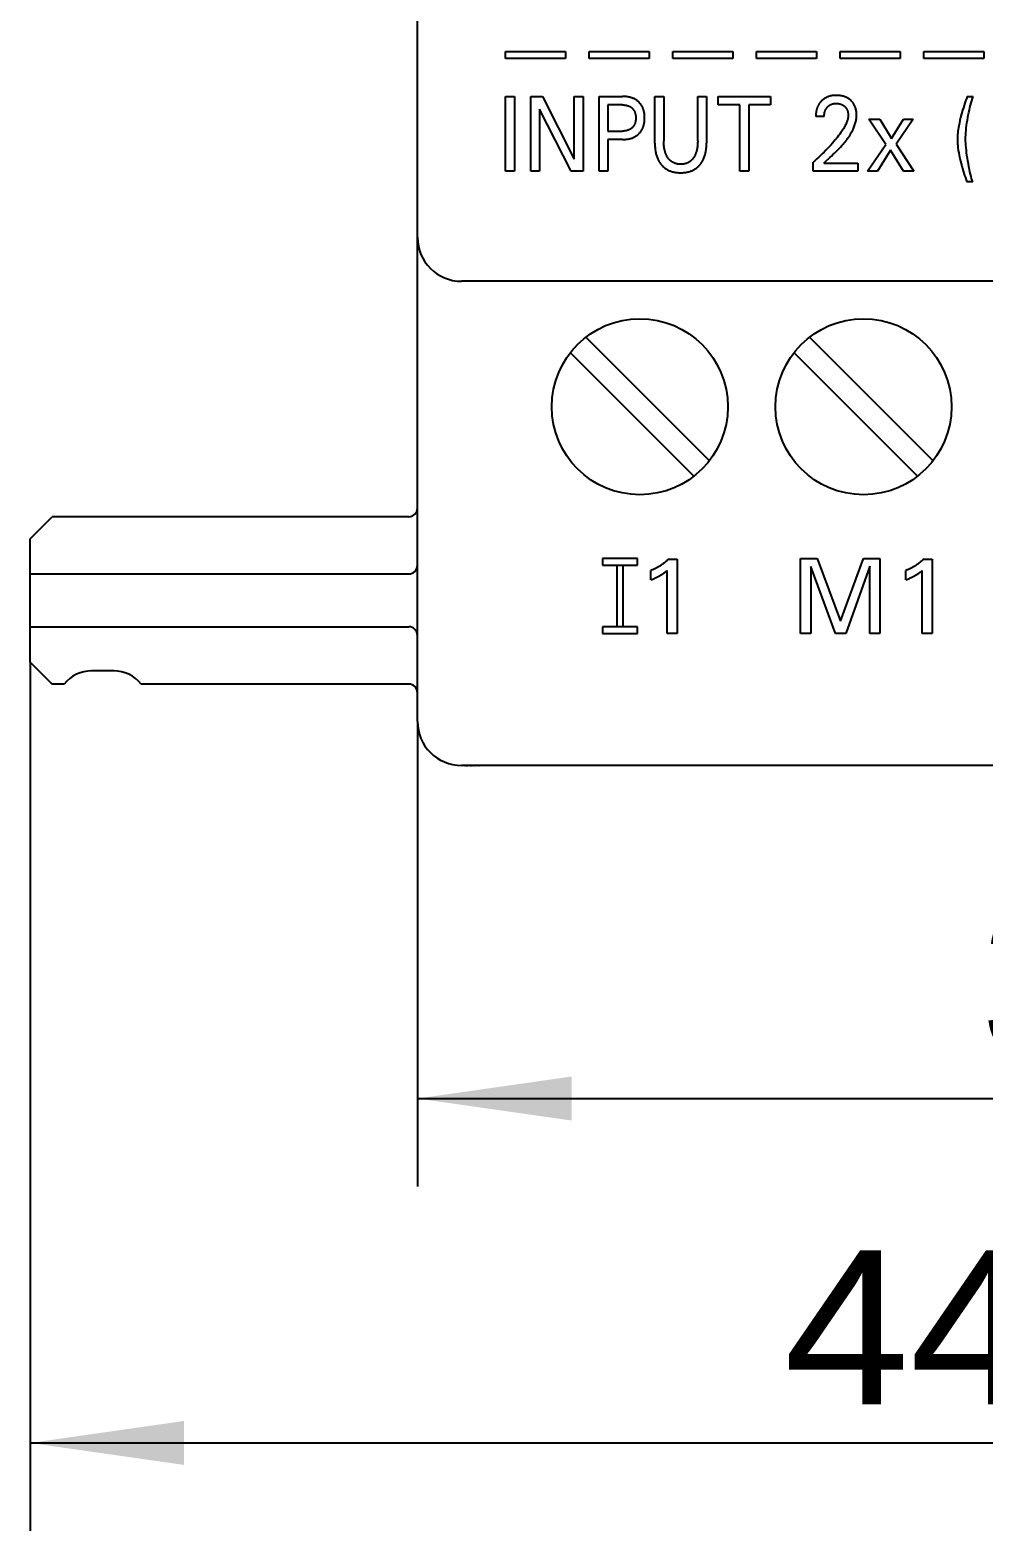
# Model space of a CAD drawing. Extents: x 0 to 420, y 0 to 297.
# Drawn here: x 134.46 to 156.13, y 154.23 to 188.34 of the extents above; entities that cross this region are included whole.
import ezdxf
from ezdxf.enums import TextEntityAlignment as Align

# ---------------------------------------------------------------- set-up
doc = ezdxf.new("R2010")
doc.units = 0
doc.header["$LTSCALE"] = 23.1
doc.layers.add('10000_FRONT', color=7, linetype='CONTINUOUS')
doc.layers.add('10100_DIM_FRONT', color=7, linetype='CONTINUOUS')
doc.dimstyles.get("Standard").update_dxf_attribs({"dimtxt": 2.5, "dimasz": 2.5, "dimexe": 1.25, "dimexo": 0.625, "dimtad": 1, "dimcen": 2.5, "dimazin": 3, "dimtfac": 1, "dimtmove": 0, "dimatfit": 3})

# ---------------------------------------------------------------- blocks, each defined once
blk = doc.blocks.new('*D0')
at = {"layer": '10100_DIM_FRONT', "color": 7, "linetype": 'CONTINUOUS'}
for p, q in [((134.462, 173.977), (134.462, 154.233)), ((178.762, 172.627), (178.762, 154.233)), ((134.462, 156.233), (156.612, 156.233)), ((178.762, 156.233), (156.612, 156.233))]:
    blk.add_line(p, q, dxfattribs=at)
for points in [[(137.962, 156.733), (134.462, 156.233), (137.962, 155.733)], [(175.262, 155.733), (178.762, 156.233), (175.262, 156.733)]]:
    blk.add_solid(points, dxfattribs=at)
blk.add_text('44.3', height=3.5, dxfattribs=at).set_placement((151.579, 157.108), (161.579, 157.108), align=Align.FIT)
blk = doc.blocks.new('*D1')
at = {"layer": '10100_DIM_FRONT', "color": 7, "linetype": 'CONTINUOUS'}
for p, q in [((143.262, 172.627), (143.262, 162.059)), ((178.762, 172.627), (178.762, 162.059)), ((143.262, 164.059), (161.012, 164.059)), ((178.762, 164.059), (161.012, 164.059))]:
    blk.add_line(p, q, dxfattribs=at)
for points in [[(146.762, 164.559), (143.262, 164.059), (146.762, 163.559)], [(175.262, 163.559), (178.762, 164.059), (175.262, 164.559)]]:
    blk.add_solid(points, dxfattribs=at)
blk.add_text('35.5', height=3.5, dxfattribs=at).set_placement((156.044, 164.934), (165.544, 164.934), align=Align.FIT)

msp = doc.modelspace()

# ---------------------------------------------------------------- linework, layer by layer
at = {"layer": '10000_FRONT', "color": 7, "linetype": 'CONTINUOUS'}
for p, q in [((143.262, 172.627), (143.262, 260.627)), ((145.262, 187.686), (145.262, 187.846)), ((145.262, 187.846), (146.621, 187.846)), ((146.621, 187.686), (145.262, 187.686)), ((146.621, 187.846), (146.621, 187.686)), ((147.163, 187.686), (147.163, 187.846)), ((147.163, 187.846), (148.521, 187.846)), ((148.521, 187.686), (147.163, 187.686)), ((148.521, 187.846), (148.521, 187.686)), ((149.064, 187.686), (149.064, 187.846)), ((149.064, 187.846), (150.422, 187.846)), ((150.422, 187.686), (149.064, 187.686)), ((150.422, 187.846), (150.422, 187.686)), ((150.964, 187.686), (150.964, 187.846)), ((150.964, 187.846), (152.323, 187.846)), ((152.323, 187.686), (150.964, 187.686)), ((152.323, 187.846), (152.323, 187.686)), ((152.865, 187.686), (152.865, 187.846)), ((152.865, 187.846), (154.223, 187.846)), ((154.223, 187.686), (152.865, 187.686)), ((154.223, 187.846), (154.223, 187.686)), ((154.766, 187.686), (154.766, 187.846)), ((154.766, 187.846), (156.124, 187.846)), ((156.124, 187.686), (154.766, 187.686)), ((156.124, 187.846), (156.124, 187.686)), ((145.262, 185.127), (145.262, 186.827)), ((145.262, 186.827), (145.464, 186.827)), ((145.464, 186.827), (145.464, 185.127)), ((145.835, 185.127), (145.835, 186.827)), ((145.835, 186.827), (146.099, 186.827)), ((146.099, 186.827), (146.821, 185.402)), ((146.821, 185.402), (146.821, 186.827)), ((146.821, 186.827), (147.022, 186.827)), ((147.022, 186.827), (147.022, 185.127)), ((147.385, 185.127), (147.385, 186.827)), ((147.385, 186.827), (147.922, 186.827)), ((147.587, 186.634), (147.587, 186.041)), ((147.922, 186.634), (147.587, 186.634)), ((147.942, 186.827), (147.922, 186.827)), ((147.922, 186.634), (147.934, 186.634)), ((147.934, 186.634), (147.946, 186.634)), ((147.962, 186.826), (147.942, 186.827)), ((147.946, 186.634), (147.958, 186.633)), ((147.958, 186.633), (147.97, 186.632)), ((147.981, 186.825), (147.962, 186.826)), ((147.97, 186.632), (147.982, 186.63)), ((148.001, 186.823), (147.981, 186.825)), ((147.982, 186.63), (147.993, 186.629)), ((147.993, 186.629), (148.005, 186.627)), ((148.02, 186.821), (148.001, 186.823)), ((148.005, 186.627), (148.014, 186.625)), ((148.014, 186.625), (148.023, 186.622)), ((148.04, 186.818), (148.02, 186.821)), ((148.023, 186.622), (148.032, 186.62)), ((148.032, 186.62), (148.041, 186.617)), ((148.059, 186.814), (148.04, 186.818)), ((148.041, 186.617), (148.05, 186.614)), ((148.05, 186.614), (148.058, 186.611)), ((148.058, 186.611), (148.067, 186.608)), ((148.074, 186.811), (148.059, 186.814)), ((148.067, 186.608), (148.075, 186.604)), ((148.089, 186.808), (148.074, 186.811)), ((148.075, 186.604), (148.083, 186.6)), ((148.083, 186.6), (148.091, 186.596)), ((148.104, 186.804), (148.089, 186.808)), ((148.091, 186.596), (148.098, 186.591)), ((148.098, 186.591), (148.106, 186.587)), ((148.119, 186.799), (148.104, 186.804)), ((148.106, 186.587), (148.113, 186.582)), ((148.113, 186.582), (148.12, 186.577)), ((148.133, 186.794), (148.119, 186.799)), ((148.12, 186.577), (148.127, 186.571)), ((148.127, 186.571), (148.133, 186.566)), ((148.148, 186.789), (148.133, 186.794)), ((148.133, 186.566), (148.139, 186.56)), ((148.139, 186.56), (148.145, 186.554)), ((148.145, 186.554), (148.151, 186.548)), ((148.162, 186.783), (148.148, 186.789)), ((148.176, 186.777), (148.162, 186.783)), ((148.189, 186.77), (148.176, 186.777)), ((148.202, 186.763), (148.189, 186.77)), ((148.214, 186.756), (148.202, 186.763)), ((148.227, 186.748), (148.214, 186.756)), ((148.239, 186.74), (148.227, 186.748)), ((148.251, 186.732), (148.239, 186.74)), ((148.262, 186.723), (148.251, 186.732)), ((148.274, 186.714), (148.262, 186.723)), ((148.284, 186.704), (148.274, 186.714)), ((148.295, 186.694), (148.284, 186.704)), ((148.305, 186.684), (148.295, 186.694)), ((148.314, 186.674), (148.305, 186.684)), ((148.323, 186.663), (148.314, 186.674)), ((148.332, 186.652), (148.323, 186.663)), ((148.341, 186.64), (148.332, 186.652)), ((148.349, 186.628), (148.341, 186.64)), ((148.356, 186.616), (148.349, 186.628)), ((148.364, 186.603), (148.356, 186.616)), ((148.371, 186.59), (148.364, 186.603)), ((148.377, 186.577), (148.371, 186.59)), ((148.383, 186.563), (148.377, 186.577)), ((148.388, 186.549), (148.383, 186.563)), ((148.393, 186.535), (148.388, 186.549)), ((148.653, 185.768), (148.653, 186.827)), ((148.653, 186.827), (148.855, 186.827)), ((148.855, 186.827), (148.855, 185.819)), ((149.626, 185.819), (149.626, 186.827)), ((149.626, 186.827), (149.827, 186.827)), ((149.827, 186.827), (149.827, 185.768)), ((150.088, 186.634), (150.088, 186.827)), ((150.088, 186.827), (151.282, 186.827)), ((150.584, 186.634), (150.088, 186.634)), ((150.584, 185.127), (150.584, 186.634)), ((150.786, 186.634), (150.786, 185.127)), ((151.282, 186.634), (150.786, 186.634)), ((151.282, 186.827), (151.282, 186.634)), ((152.335, 186.555), (152.332, 186.547)), ((152.338, 186.564), (152.335, 186.555)), ((152.341, 186.573), (152.338, 186.564)), ((152.344, 186.581), (152.341, 186.573)), ((152.348, 186.59), (152.344, 186.581)), ((152.351, 186.598), (152.348, 186.59)), ((152.355, 186.607), (152.351, 186.598)), ((152.359, 186.615), (152.355, 186.607)), ((152.363, 186.623), (152.359, 186.615)), ((152.368, 186.631), (152.363, 186.623)), ((152.372, 186.639), (152.368, 186.631)), ((152.376, 186.646), (152.372, 186.639)), ((152.38, 186.653), (152.376, 186.646)), ((152.385, 186.66), (152.38, 186.653)), ((152.389, 186.666), (152.385, 186.66)), ((152.394, 186.673), (152.389, 186.666)), ((152.399, 186.68), (152.394, 186.673)), ((152.404, 186.686), (152.399, 186.68)), ((152.409, 186.693), (152.404, 186.686)), ((152.414, 186.699), (152.409, 186.693)), ((152.42, 186.705), (152.414, 186.699)), ((152.425, 186.712), (152.42, 186.705)), ((152.431, 186.718), (152.425, 186.712)), ((152.436, 186.724), (152.431, 186.718)), ((152.442, 186.729), (152.436, 186.724)), ((152.451, 186.737), (152.442, 186.729)), ((152.459, 186.745), (152.451, 186.737)), ((152.473, 186.757), (152.459, 186.745)), ((152.488, 186.768), (152.473, 186.757)), ((152.503, 186.779), (152.488, 186.768)), ((152.519, 186.789), (152.503, 186.779)), ((152.535, 186.798), (152.519, 186.789)), ((152.552, 186.807), (152.535, 186.798)), ((152.541, 186.542), (152.545, 186.549)), ((152.545, 186.549), (152.55, 186.556)), ((152.55, 186.556), (152.554, 186.563)), ((152.57, 186.815), (152.552, 186.807)), ((152.554, 186.563), (152.559, 186.57)), ((152.559, 186.57), (152.564, 186.576)), ((152.564, 186.576), (152.569, 186.582)), ((152.569, 186.582), (152.575, 186.588)), ((152.588, 186.822), (152.57, 186.815)), ((152.575, 186.588), (152.58, 186.594)), ((152.58, 186.594), (152.586, 186.6)), ((152.586, 186.6), (152.592, 186.605)), ((152.607, 186.828), (152.588, 186.822)), ((152.592, 186.605), (152.598, 186.61)), ((152.598, 186.61), (152.604, 186.615)), ((152.604, 186.615), (152.61, 186.62)), ((152.626, 186.834), (152.607, 186.828)), ((152.61, 186.62), (152.617, 186.625)), ((152.617, 186.625), (152.623, 186.629)), ((152.623, 186.629), (152.63, 186.633)), ((152.645, 186.839), (152.626, 186.834)), ((152.63, 186.633), (152.637, 186.637)), ((152.637, 186.637), (152.644, 186.641)), ((152.644, 186.641), (152.651, 186.644)), ((152.666, 186.843), (152.645, 186.839)), ((152.651, 186.644), (152.658, 186.648)), ((152.658, 186.648), (152.666, 186.651)), ((152.687, 186.846), (152.666, 186.843)), ((152.666, 186.651), (152.673, 186.653)), ((152.673, 186.653), (152.681, 186.656)), ((152.681, 186.656), (152.688, 186.658)), ((152.708, 186.849), (152.687, 186.846)), ((152.688, 186.658), (152.696, 186.66)), ((152.696, 186.66), (152.705, 186.662)), ((152.705, 186.662), (152.715, 186.664)), ((152.73, 186.851), (152.708, 186.849)), ((152.715, 186.664), (152.724, 186.666)), ((152.724, 186.666), (152.734, 186.667)), ((152.751, 186.852), (152.73, 186.851)), ((152.734, 186.667), (152.743, 186.668)), ((152.743, 186.668), (152.753, 186.669)), ((152.772, 186.852), (152.751, 186.852)), ((152.753, 186.669), (152.763, 186.669)), ((152.763, 186.669), (152.772, 186.669)), ((152.793, 186.852), (152.772, 186.852)), ((152.772, 186.669), (152.782, 186.669)), ((152.782, 186.669), (152.791, 186.669)), ((152.791, 186.669), (152.801, 186.668)), ((152.814, 186.851), (152.793, 186.852)), ((152.801, 186.668), (152.81, 186.667)), ((152.81, 186.667), (152.819, 186.666)), ((152.835, 186.849), (152.814, 186.851)), ((152.819, 186.666), (152.829, 186.665)), ((152.829, 186.665), (152.838, 186.663)), ((152.856, 186.847), (152.835, 186.849)), ((152.838, 186.663), (152.847, 186.662)), ((152.847, 186.662), (152.855, 186.66)), ((152.855, 186.66), (152.864, 186.657)), ((152.876, 186.844), (152.856, 186.847)), ((152.864, 186.657), (152.872, 186.655)), ((152.872, 186.655), (152.88, 186.652)), ((152.897, 186.84), (152.876, 186.844)), ((152.88, 186.652), (152.888, 186.649)), ((152.888, 186.649), (152.896, 186.646)), ((152.896, 186.646), (152.904, 186.642)), ((152.915, 186.836), (152.897, 186.84)), ((152.904, 186.642), (152.911, 186.639)), ((152.911, 186.639), (152.919, 186.635)), ((152.934, 186.831), (152.915, 186.836)), ((152.919, 186.635), (152.926, 186.631)), ((152.926, 186.631), (152.933, 186.626)), ((152.933, 186.626), (152.94, 186.621)), ((152.952, 186.825), (152.934, 186.831)), ((152.94, 186.621), (152.946, 186.617)), ((152.946, 186.617), (152.953, 186.611)), ((152.97, 186.819), (152.952, 186.825)), ((152.953, 186.611), (152.959, 186.606)), ((152.959, 186.606), (152.965, 186.6)), ((152.965, 186.6), (152.971, 186.595)), ((152.988, 186.812), (152.97, 186.819)), ((152.971, 186.595), (152.977, 186.589)), ((152.977, 186.589), (152.982, 186.583)), ((152.982, 186.583), (152.987, 186.577)), ((152.987, 186.577), (152.992, 186.571)), ((153.005, 186.804), (152.988, 186.812)), ((152.992, 186.571), (152.997, 186.565)), ((152.997, 186.565), (153.001, 186.558)), ((153.001, 186.558), (153.006, 186.551)), ((153.021, 186.796), (153.005, 186.804)), ((153.006, 186.551), (153.01, 186.545)), ((153.037, 186.787), (153.021, 186.796)), ((153.053, 186.777), (153.037, 186.787)), ((153.068, 186.767), (153.053, 186.777)), ((153.082, 186.756), (153.068, 186.767)), ((153.096, 186.744), (153.082, 186.756)), ((153.109, 186.732), (153.096, 186.744)), ((153.121, 186.72), (153.109, 186.732)), ((153.133, 186.708), (153.121, 186.72)), ((153.144, 186.694), (153.133, 186.708)), ((153.155, 186.681), (153.144, 186.694)), ((153.165, 186.667), (153.155, 186.681)), ((153.174, 186.652), (153.165, 186.667)), ((153.183, 186.637), (153.174, 186.652)), ((153.191, 186.621), (153.183, 186.637)), ((153.199, 186.605), (153.191, 186.621)), ((153.205, 186.589), (153.199, 186.605)), ((153.211, 186.572), (153.205, 186.589)), ((153.216, 186.555), (153.211, 186.572)), ((153.221, 186.538), (153.216, 186.555)), ((155.66, 186.57), (155.644, 186.516)), ((155.677, 186.623), (155.66, 186.57)), ((155.694, 186.675), (155.677, 186.623)), ((155.712, 186.726), (155.694, 186.675)), ((155.73, 186.776), (155.712, 186.726)), ((155.749, 186.826), (155.73, 186.776)), ((155.749, 186.826), (155.883, 186.826)), ((155.797, 186.519), (155.81, 186.573)), ((155.81, 186.573), (155.823, 186.626)), ((155.823, 186.626), (155.838, 186.679)), ((155.838, 186.679), (155.852, 186.728)), ((155.852, 186.728), (155.867, 186.777)), ((155.867, 186.777), (155.883, 186.826)), ((146.037, 186.537), (146.037, 185.127)), ((146.751, 185.127), (146.037, 186.537)), ((148.151, 186.548), (148.157, 186.541)), ((148.157, 186.541), (148.162, 186.534)), ((148.162, 186.534), (148.167, 186.528)), ((148.167, 186.528), (148.172, 186.521)), ((148.172, 186.521), (148.177, 186.514)), ((148.177, 186.514), (148.181, 186.506)), ((148.181, 186.506), (148.186, 186.498)), ((148.186, 186.498), (148.19, 186.49)), ((148.19, 186.49), (148.194, 186.482)), ((148.194, 186.482), (148.197, 186.474)), ((148.197, 186.474), (148.2, 186.466)), ((148.201, 186.214), (148.197, 186.205)), ((148.2, 186.466), (148.203, 186.457)), ((148.203, 186.222), (148.201, 186.214)), ((148.203, 186.457), (148.206, 186.448)), ((148.206, 186.231), (148.203, 186.222)), ((148.206, 186.448), (148.208, 186.44)), ((148.208, 186.24), (148.206, 186.231)), ((148.208, 186.44), (148.21, 186.431)), ((148.211, 186.249), (148.208, 186.24)), ((148.21, 186.431), (148.213, 186.42)), ((148.213, 186.26), (148.211, 186.249)), ((148.213, 186.42), (148.215, 186.409)), ((148.215, 186.271), (148.213, 186.26)), ((148.215, 186.409), (148.217, 186.397)), ((148.217, 186.283), (148.215, 186.271)), ((148.217, 186.397), (148.218, 186.386)), ((148.218, 186.294), (148.217, 186.283)), ((148.218, 186.386), (148.219, 186.375)), ((148.219, 186.306), (148.218, 186.294)), ((148.219, 186.375), (148.22, 186.363)), ((148.22, 186.317), (148.219, 186.306)), ((148.22, 186.363), (148.22, 186.352)), ((148.22, 186.352), (148.22, 186.34)), ((148.22, 186.34), (148.22, 186.329)), ((148.22, 186.329), (148.22, 186.317)), ((148.398, 186.521), (148.393, 186.535)), ((148.402, 186.507), (148.398, 186.521)), ((148.406, 186.493), (148.402, 186.507)), ((148.41, 186.476), (148.406, 186.493)), ((148.406, 186.19), (148.41, 186.207)), ((148.413, 186.46), (148.41, 186.476)), ((148.41, 186.207), (148.413, 186.224)), ((148.415, 186.443), (148.413, 186.46)), ((148.413, 186.224), (148.416, 186.241)), ((148.418, 186.426), (148.415, 186.443)), ((148.416, 186.241), (148.418, 186.258)), ((148.419, 186.41), (148.418, 186.426)), ((148.418, 186.258), (148.42, 186.274)), ((148.421, 186.393), (148.419, 186.41)), ((148.42, 186.274), (148.421, 186.291)), ((148.422, 186.376), (148.421, 186.393)), ((148.421, 186.291), (148.422, 186.309)), ((148.422, 186.359), (148.422, 186.376)), ((148.422, 186.343), (148.422, 186.359)), ((148.422, 186.326), (148.422, 186.343)), ((148.422, 186.309), (148.422, 186.326)), ((152.309, 186.399), (152.308, 186.388)), ((152.308, 186.388), (152.308, 186.378)), ((152.308, 186.378), (152.308, 186.368)), ((152.5, 186.368), (152.308, 186.368)), ((152.31, 186.419), (152.309, 186.409)), ((152.309, 186.409), (152.309, 186.399)), ((152.311, 186.44), (152.31, 186.429)), ((152.31, 186.429), (152.31, 186.419)), ((152.313, 186.45), (152.311, 186.44)), ((152.314, 186.46), (152.313, 186.45)), ((152.315, 186.47), (152.314, 186.46)), ((152.317, 186.48), (152.315, 186.47)), ((152.319, 186.491), (152.317, 186.48)), ((152.321, 186.501), (152.319, 186.491)), ((152.323, 186.511), (152.321, 186.501)), ((152.325, 186.52), (152.323, 186.511)), ((152.327, 186.529), (152.325, 186.52)), ((152.33, 186.538), (152.327, 186.529)), ((152.332, 186.547), (152.33, 186.538)), ((152.5, 186.39), (152.501, 186.4)), ((152.5, 186.379), (152.5, 186.39)), ((152.5, 186.368), (152.5, 186.379)), ((152.501, 186.4), (152.502, 186.411)), ((152.502, 186.411), (152.503, 186.422)), ((152.503, 186.422), (152.504, 186.433)), ((152.504, 186.433), (152.506, 186.444)), ((152.506, 186.444), (152.508, 186.455)), ((152.508, 186.455), (152.51, 186.464)), ((152.51, 186.464), (152.513, 186.474)), ((152.513, 186.474), (152.515, 186.483)), ((152.515, 186.483), (152.518, 186.492)), ((152.518, 186.492), (152.522, 186.501)), ((152.522, 186.501), (152.525, 186.51)), ((152.525, 186.51), (152.529, 186.519)), ((152.529, 186.519), (152.533, 186.528)), ((152.533, 186.528), (152.537, 186.535)), ((152.537, 186.535), (152.541, 186.542)), ((152.999, 186.211), (152.989, 186.189)), ((153.009, 186.234), (152.999, 186.211)), ((153.015, 186.25), (153.009, 186.234)), ((153.01, 186.545), (153.013, 186.537)), ((153.013, 186.537), (153.017, 186.53)), ((153.02, 186.265), (153.015, 186.25)), ((153.017, 186.53), (153.021, 186.522)), ((153.025, 186.28), (153.02, 186.265)), ((153.021, 186.522), (153.024, 186.515)), ((153.024, 186.515), (153.027, 186.507)), ((153.03, 186.296), (153.025, 186.28)), ((153.027, 186.507), (153.029, 186.499)), ((153.029, 186.499), (153.032, 186.491)), ((153.034, 186.312), (153.03, 186.296)), ((153.032, 186.491), (153.034, 186.483)), ((153.034, 186.483), (153.036, 186.475)), ((153.038, 186.328), (153.034, 186.312)), ((153.036, 186.475), (153.038, 186.466)), ((153.038, 186.466), (153.04, 186.457)), ((153.04, 186.344), (153.038, 186.328)), ((153.04, 186.457), (153.041, 186.448)), ((153.043, 186.36), (153.04, 186.344)), ((153.041, 186.448), (153.043, 186.438)), ((153.043, 186.438), (153.044, 186.429)), ((153.044, 186.376), (153.043, 186.36)), ((153.044, 186.429), (153.044, 186.42)), ((153.044, 186.42), (153.045, 186.411)), ((153.045, 186.392), (153.044, 186.376)), ((153.045, 186.411), (153.045, 186.401)), ((153.045, 186.401), (153.045, 186.392)), ((153.199, 186.189), (153.206, 186.212)), ((153.206, 186.212), (153.213, 186.236)), ((153.213, 186.236), (153.219, 186.259)), ((153.219, 186.259), (153.224, 186.283)), ((153.226, 186.519), (153.221, 186.538)), ((153.224, 186.283), (153.228, 186.306)), ((153.229, 186.5), (153.226, 186.519)), ((153.228, 186.306), (153.232, 186.33)), ((153.232, 186.48), (153.229, 186.5)), ((153.234, 186.461), (153.232, 186.48)), ((153.232, 186.33), (153.234, 186.354)), ((153.236, 186.441), (153.234, 186.461)), ((153.234, 186.354), (153.236, 186.378)), ((153.237, 186.421), (153.236, 186.441)), ((153.236, 186.378), (153.237, 186.402)), ((153.237, 186.402), (153.237, 186.421)), ((153.902, 185.733), (153.516, 186.311)), ((153.516, 186.311), (153.765, 186.311)), ((153.765, 186.311), (154.032, 185.874)), ((154.032, 185.874), (154.304, 186.311)), ((154.522, 186.311), (154.135, 185.744)), ((154.304, 186.311), (154.522, 186.311)), ((155.57, 186.222), (155.557, 186.159)), ((155.584, 186.286), (155.57, 186.222)), ((155.599, 186.349), (155.584, 186.286)), ((155.621, 186.433), (155.599, 186.349)), ((155.644, 186.516), (155.621, 186.433)), ((155.734, 186.168), (155.742, 186.228)), ((155.742, 186.228), (155.752, 186.288)), ((155.752, 186.288), (155.762, 186.347)), ((155.762, 186.347), (155.773, 186.405)), ((155.773, 186.405), (155.785, 186.462)), ((155.785, 186.462), (155.797, 186.519)), ((147.587, 186.041), (147.922, 186.041)), ((147.933, 186.042), (147.922, 186.041)), ((147.943, 186.042), (147.933, 186.042)), ((147.954, 186.042), (147.943, 186.042)), ((147.964, 186.043), (147.954, 186.042)), ((147.975, 186.044), (147.964, 186.043)), ((147.985, 186.046), (147.975, 186.044)), ((147.995, 186.047), (147.985, 186.046)), ((148.006, 186.049), (147.995, 186.047)), ((148.015, 186.051), (148.006, 186.049)), ((148.024, 186.054), (148.015, 186.051)), ((148.033, 186.056), (148.024, 186.054)), ((148.042, 186.059), (148.033, 186.056)), ((148.05, 186.062), (148.042, 186.059)), ((148.059, 186.065), (148.05, 186.062)), ((148.068, 186.069), (148.059, 186.065)), ((148.076, 186.073), (148.068, 186.069)), ((148.084, 186.077), (148.076, 186.073)), ((148.076, 185.865), (148.091, 185.869)), ((148.092, 186.081), (148.084, 186.077)), ((148.091, 185.869), (148.106, 185.873)), ((148.099, 186.086), (148.092, 186.081)), ((148.107, 186.091), (148.099, 186.086)), ((148.106, 185.873), (148.121, 185.877)), ((148.114, 186.096), (148.107, 186.091)), ((148.121, 186.101), (148.114, 186.096)), ((148.128, 186.107), (148.121, 186.101)), ((148.121, 185.877), (148.135, 185.883)), ((148.134, 186.113), (148.128, 186.107)), ((148.14, 186.118), (148.134, 186.113)), ((148.135, 185.883), (148.15, 185.888)), ((148.146, 186.125), (148.14, 186.118)), ((148.152, 186.131), (148.146, 186.125)), ((148.15, 185.888), (148.164, 185.894)), ((148.158, 186.137), (148.152, 186.131)), ((148.163, 186.144), (148.158, 186.137)), ((148.168, 186.151), (148.163, 186.144)), ((148.164, 185.894), (148.178, 185.901)), ((148.173, 186.158), (148.168, 186.151)), ((148.178, 186.165), (148.173, 186.158)), ((148.182, 186.173), (148.178, 186.165)), ((148.178, 185.901), (148.191, 185.907)), ((148.186, 186.181), (148.182, 186.173)), ((148.19, 186.189), (148.186, 186.181)), ((148.194, 186.197), (148.19, 186.189)), ((148.191, 185.907), (148.204, 185.914)), ((148.197, 186.205), (148.194, 186.197)), ((148.204, 185.914), (148.217, 185.922)), ((148.217, 185.922), (148.229, 185.93)), ((148.229, 185.93), (148.241, 185.938)), ((148.241, 185.938), (148.253, 185.947)), ((148.253, 185.947), (148.265, 185.956)), ((148.265, 185.956), (148.276, 185.966)), ((148.276, 185.966), (148.286, 185.975)), ((148.286, 185.975), (148.296, 185.985)), ((148.296, 185.985), (148.306, 185.996)), ((148.306, 185.996), (148.316, 186.006)), ((148.316, 186.006), (148.325, 186.017)), ((148.325, 186.017), (148.334, 186.029)), ((148.334, 186.029), (148.342, 186.041)), ((148.342, 186.041), (148.35, 186.052)), ((148.35, 186.052), (148.357, 186.065)), ((148.357, 186.065), (148.365, 186.078)), ((148.365, 186.078), (148.371, 186.091)), ((148.371, 186.091), (148.378, 186.105)), ((148.378, 186.105), (148.384, 186.119)), ((148.384, 186.119), (148.389, 186.133)), ((148.389, 186.133), (148.394, 186.147)), ((148.394, 186.147), (148.398, 186.161)), ((148.398, 186.161), (148.402, 186.176)), ((148.402, 186.176), (148.406, 186.19)), ((152.776, 185.871), (152.749, 185.839)), ((152.802, 185.904), (152.776, 185.871)), ((152.828, 185.937), (152.802, 185.904)), ((152.853, 185.971), (152.828, 185.937)), ((152.878, 186.005), (152.853, 185.971)), ((152.901, 186.039), (152.878, 186.005)), ((152.915, 186.06), (152.901, 186.039)), ((152.929, 186.081), (152.915, 186.06)), ((152.942, 186.102), (152.929, 186.081)), ((152.954, 186.123), (152.942, 186.102)), ((152.967, 186.145), (152.954, 186.123)), ((152.978, 186.167), (152.967, 186.145)), ((152.989, 186.189), (152.978, 186.167)), ((153.012, 185.845), (153.032, 185.873)), ((153.032, 185.873), (153.052, 185.901)), ((153.052, 185.901), (153.071, 185.929)), ((153.071, 185.929), (153.089, 185.958)), ((153.089, 185.958), (153.106, 185.987)), ((153.106, 185.987), (153.123, 186.016)), ((153.123, 186.016), (153.139, 186.047)), ((153.139, 186.047), (153.154, 186.077)), ((153.154, 186.077), (153.164, 186.099)), ((153.164, 186.099), (153.173, 186.121)), ((153.173, 186.121), (153.182, 186.144)), ((153.182, 186.144), (153.191, 186.167)), ((153.191, 186.167), (153.199, 186.189)), ((155.525, 185.89), (155.524, 185.855)), ((155.526, 185.925), (155.525, 185.89)), ((155.529, 185.959), (155.526, 185.925)), ((155.532, 185.994), (155.529, 185.959)), ((155.537, 186.036), (155.532, 185.994)), ((155.543, 186.077), (155.537, 186.036)), ((155.55, 186.118), (155.543, 186.077)), ((155.557, 186.159), (155.55, 186.118)), ((155.712, 185.905), (155.714, 185.954)), ((155.712, 185.855), (155.712, 185.905)), ((155.714, 185.954), (155.717, 186.004)), ((155.717, 186.004), (155.722, 186.059)), ((155.722, 186.059), (155.727, 186.114)), ((155.727, 186.114), (155.734, 186.168)), ((147.587, 185.849), (147.587, 185.127)), ((147.922, 185.849), (147.587, 185.849)), ((147.922, 185.849), (147.942, 185.849)), ((147.942, 185.849), (147.962, 185.85)), ((147.962, 185.85), (147.982, 185.851)), ((147.982, 185.851), (148.002, 185.853)), ((148.002, 185.853), (148.021, 185.855)), ((148.021, 185.855), (148.041, 185.858)), ((148.041, 185.858), (148.06, 185.862)), ((148.06, 185.862), (148.076, 185.865)), ((148.653, 185.768), (148.653, 185.743)), ((148.653, 185.743), (148.654, 185.718)), ((148.654, 185.718), (148.655, 185.693)), ((148.655, 185.693), (148.657, 185.668)), ((148.657, 185.668), (148.659, 185.644)), ((148.659, 185.644), (148.662, 185.619)), ((148.662, 185.619), (148.666, 185.594)), ((148.666, 185.594), (148.67, 185.57)), ((148.67, 185.57), (148.674, 185.548)), ((148.674, 185.548), (148.679, 185.527)), ((148.679, 185.527), (148.685, 185.506)), ((148.855, 185.798), (148.855, 185.819)), ((148.856, 185.777), (148.855, 185.798)), ((148.857, 185.756), (148.856, 185.777)), ((148.858, 185.735), (148.857, 185.756)), ((148.86, 185.714), (148.858, 185.735)), ((148.862, 185.693), (148.86, 185.714)), ((148.865, 185.672), (148.862, 185.693)), ((148.868, 185.656), (148.865, 185.672)), ((148.87, 185.64), (148.868, 185.656)), ((148.873, 185.624), (148.87, 185.64)), ((148.877, 185.609), (148.873, 185.624)), ((148.881, 185.593), (148.877, 185.609)), ((148.885, 185.578), (148.881, 185.593)), ((148.889, 185.562), (148.885, 185.578)), ((148.894, 185.547), (148.889, 185.562)), ((148.899, 185.534), (148.894, 185.547)), ((148.904, 185.52), (148.899, 185.534)), ((149.582, 185.533), (149.577, 185.52)), ((149.587, 185.547), (149.582, 185.533)), ((149.592, 185.562), (149.587, 185.547)), ((149.597, 185.577), (149.592, 185.562)), ((149.601, 185.593), (149.597, 185.577)), ((149.604, 185.608), (149.601, 185.593)), ((149.608, 185.624), (149.604, 185.608)), ((149.611, 185.64), (149.608, 185.624)), ((149.614, 185.656), (149.611, 185.64)), ((149.616, 185.671), (149.614, 185.656)), ((149.619, 185.692), (149.616, 185.671)), ((149.621, 185.713), (149.619, 185.692)), ((149.623, 185.734), (149.621, 185.713)), ((149.624, 185.755), (149.623, 185.734)), ((149.625, 185.776), (149.624, 185.755)), ((149.626, 185.797), (149.625, 185.776)), ((149.626, 185.819), (149.626, 185.797)), ((149.795, 185.506), (149.801, 185.527)), ((149.801, 185.527), (149.806, 185.548)), ((149.806, 185.548), (149.81, 185.57)), ((149.81, 185.57), (149.814, 185.594)), ((149.814, 185.594), (149.818, 185.619)), ((149.818, 185.619), (149.821, 185.644)), ((149.821, 185.644), (149.823, 185.668)), ((149.823, 185.668), (149.825, 185.693)), ((149.825, 185.693), (149.826, 185.718)), ((149.826, 185.718), (149.827, 185.743)), ((149.827, 185.743), (149.827, 185.768)), ((152.497, 185.564), (152.457, 185.524)), ((152.536, 185.603), (152.497, 185.564)), ((152.575, 185.644), (152.536, 185.603)), ((152.613, 185.684), (152.575, 185.644)), ((152.65, 185.724), (152.613, 185.684)), ((152.686, 185.765), (152.65, 185.724)), ((152.722, 185.806), (152.686, 185.765)), ((152.699, 185.507), (152.734, 185.541)), ((152.749, 185.839), (152.722, 185.806)), ((152.734, 185.541), (152.769, 185.574)), ((152.769, 185.574), (152.804, 185.608)), ((152.804, 185.608), (152.838, 185.643)), ((152.838, 185.643), (152.871, 185.678)), ((152.871, 185.678), (152.904, 185.714)), ((152.904, 185.714), (152.927, 185.74)), ((152.927, 185.74), (152.949, 185.766)), ((152.949, 185.766), (152.971, 185.792)), ((152.971, 185.792), (152.992, 185.818)), ((152.992, 185.818), (153.012, 185.845)), ((153.487, 185.127), (153.902, 185.733)), ((154.003, 185.606), (153.71, 185.127)), ((154.299, 185.127), (154.003, 185.606)), ((154.135, 185.744), (154.539, 185.127)), ((155.524, 185.855), (155.524, 185.819)), ((155.524, 185.819), (155.526, 185.783)), ((155.526, 185.783), (155.529, 185.748)), ((155.529, 185.748), (155.532, 185.712)), ((155.532, 185.712), (155.538, 185.657)), ((155.538, 185.657), (155.546, 185.602)), ((155.546, 185.602), (155.556, 185.547)), ((155.556, 185.547), (155.568, 185.484)), ((155.712, 185.809), (155.712, 185.855)), ((155.714, 185.763), (155.712, 185.809)), ((155.717, 185.718), (155.714, 185.763)), ((155.722, 185.663), (155.717, 185.718)), ((155.728, 185.608), (155.722, 185.663)), ((155.734, 185.553), (155.728, 185.608)), ((155.743, 185.489), (155.734, 185.553)), ((148.685, 185.506), (148.691, 185.485)), ((148.691, 185.485), (148.697, 185.464)), ((148.697, 185.464), (148.705, 185.444)), ((148.705, 185.444), (148.713, 185.424)), ((148.713, 185.424), (148.721, 185.404)), ((148.721, 185.404), (148.729, 185.388)), ((148.729, 185.388), (148.737, 185.372)), ((148.737, 185.372), (148.745, 185.356)), ((148.745, 185.356), (148.754, 185.341)), ((148.754, 185.341), (148.764, 185.326)), ((148.764, 185.326), (148.774, 185.312)), ((148.774, 185.312), (148.784, 185.297)), ((148.784, 185.297), (148.795, 185.283)), ((148.795, 185.283), (148.807, 185.27)), ((148.807, 185.27), (148.818, 185.257)), ((148.818, 185.257), (148.83, 185.245)), ((148.83, 185.245), (148.842, 185.233)), ((148.842, 185.233), (148.855, 185.222)), ((148.855, 185.222), (148.868, 185.211)), ((148.868, 185.211), (148.881, 185.2)), ((148.881, 185.2), (148.895, 185.19)), ((148.895, 185.19), (148.909, 185.181)), ((148.91, 185.507), (148.904, 185.52)), ((148.916, 185.494), (148.91, 185.507)), ((148.922, 185.481), (148.916, 185.494)), ((148.929, 185.469), (148.922, 185.481)), ((148.936, 185.456), (148.929, 185.469)), ((148.943, 185.444), (148.936, 185.456)), ((148.95, 185.434), (148.943, 185.444)), ((148.957, 185.424), (148.95, 185.434)), ((148.964, 185.415), (148.957, 185.424)), ((148.971, 185.406), (148.964, 185.415)), ((148.978, 185.397), (148.971, 185.406)), ((148.986, 185.388), (148.978, 185.397)), ((148.994, 185.38), (148.986, 185.388)), ((149.003, 185.371), (148.994, 185.38)), ((149.012, 185.364), (149.003, 185.371)), ((149.021, 185.356), (149.012, 185.364)), ((149.03, 185.349), (149.021, 185.356)), ((149.039, 185.343), (149.03, 185.349)), ((149.048, 185.337), (149.039, 185.343)), ((149.058, 185.331), (149.048, 185.337)), ((149.068, 185.325), (149.058, 185.331)), ((149.078, 185.32), (149.068, 185.325)), ((149.088, 185.316), (149.078, 185.32)), ((149.099, 185.311), (149.088, 185.316)), ((149.109, 185.307), (149.099, 185.311)), ((149.12, 185.304), (149.109, 185.307)), ((149.132, 185.3), (149.12, 185.304)), ((149.144, 185.297), (149.132, 185.3)), ((149.156, 185.294), (149.144, 185.297)), ((149.168, 185.292), (149.156, 185.294)), ((149.18, 185.29), (149.168, 185.292)), ((149.192, 185.289), (149.18, 185.29)), ((149.204, 185.287), (149.192, 185.289)), ((149.216, 185.287), (149.204, 185.287)), ((149.229, 185.286), (149.216, 185.287)), ((149.241, 185.286), (149.229, 185.286)), ((149.253, 185.286), (149.241, 185.286)), ((149.266, 185.287), (149.253, 185.286)), ((149.278, 185.287), (149.266, 185.287)), ((149.29, 185.289), (149.278, 185.287)), ((149.303, 185.29), (149.29, 185.289)), ((149.315, 185.292), (149.303, 185.29)), ((149.327, 185.294), (149.315, 185.292)), ((149.339, 185.297), (149.327, 185.294)), ((149.351, 185.3), (149.339, 185.297)), ((149.363, 185.304), (149.351, 185.3)), ((149.373, 185.307), (149.363, 185.304)), ((149.384, 185.311), (149.373, 185.307)), ((149.394, 185.316), (149.384, 185.311)), ((149.405, 185.32), (149.394, 185.316)), ((149.415, 185.325), (149.405, 185.32)), ((149.425, 185.331), (149.415, 185.325)), ((149.434, 185.337), (149.425, 185.331)), ((149.444, 185.343), (149.434, 185.337)), ((149.453, 185.349), (149.444, 185.343)), ((149.462, 185.356), (149.453, 185.349)), ((149.471, 185.364), (149.462, 185.356)), ((149.48, 185.371), (149.471, 185.364)), ((149.488, 185.38), (149.48, 185.371)), ((149.496, 185.388), (149.488, 185.38)), ((149.504, 185.397), (149.496, 185.388)), ((149.511, 185.406), (149.504, 185.397)), ((149.519, 185.415), (149.511, 185.406)), ((149.526, 185.424), (149.519, 185.415)), ((149.532, 185.434), (149.526, 185.424)), ((149.539, 185.444), (149.532, 185.434)), ((149.546, 185.456), (149.539, 185.444)), ((149.553, 185.468), (149.546, 185.456)), ((149.56, 185.481), (149.553, 185.468)), ((149.566, 185.494), (149.56, 185.481)), ((149.572, 185.507), (149.566, 185.494)), ((149.571, 185.181), (149.585, 185.19)), ((149.577, 185.52), (149.572, 185.507)), ((149.585, 185.19), (149.599, 185.2)), ((149.599, 185.2), (149.613, 185.211)), ((149.613, 185.211), (149.625, 185.222)), ((149.625, 185.222), (149.638, 185.233)), ((149.638, 185.233), (149.65, 185.245)), ((149.65, 185.245), (149.662, 185.257)), ((149.662, 185.257), (149.673, 185.27)), ((149.673, 185.27), (149.685, 185.283)), ((149.685, 185.283), (149.696, 185.297)), ((149.696, 185.297), (149.706, 185.312)), ((149.706, 185.312), (149.716, 185.326)), ((149.716, 185.326), (149.726, 185.341)), ((149.726, 185.341), (149.735, 185.356)), ((149.735, 185.356), (149.743, 185.372)), ((149.743, 185.372), (149.751, 185.388)), ((149.751, 185.388), (149.759, 185.404)), ((149.759, 185.404), (149.767, 185.424)), ((149.767, 185.424), (149.775, 185.444)), ((149.775, 185.444), (149.783, 185.464)), ((149.783, 185.464), (149.789, 185.485)), ((149.789, 185.485), (149.795, 185.506)), ((152.29, 185.368), (152.247, 185.331)), ((152.247, 185.127), (152.247, 185.331)), ((152.333, 185.407), (152.29, 185.368)), ((152.375, 185.446), (152.333, 185.407)), ((152.417, 185.485), (152.375, 185.446)), ((152.457, 185.524), (152.417, 185.485)), ((152.488, 185.313), (152.523, 185.345)), ((152.488, 185.313), (153.267, 185.313)), ((152.523, 185.345), (152.628, 185.441)), ((152.628, 185.441), (152.664, 185.474)), ((152.664, 185.474), (152.699, 185.507)), ((153.267, 185.313), (153.267, 185.127)), ((155.568, 185.484), (155.581, 185.422)), ((155.581, 185.422), (155.595, 185.36)), ((155.595, 185.36), (155.609, 185.303)), ((155.609, 185.303), (155.624, 185.247)), ((155.624, 185.247), (155.64, 185.19)), ((155.64, 185.19), (155.655, 185.137)), ((155.753, 185.425), (155.743, 185.489)), ((155.763, 185.361), (155.753, 185.425)), ((155.774, 185.295), (155.763, 185.361)), ((155.786, 185.23), (155.774, 185.295)), ((155.799, 185.164), (155.786, 185.23)), ((145.464, 185.127), (145.262, 185.127)), ((146.037, 185.127), (145.835, 185.127)), ((147.022, 185.127), (146.751, 185.127)), ((147.587, 185.127), (147.385, 185.127)), ((148.909, 185.181), (148.923, 185.172)), ((148.923, 185.172), (148.938, 185.163)), ((148.938, 185.163), (148.953, 185.155)), ((148.953, 185.155), (148.969, 185.147)), ((148.969, 185.147), (148.985, 185.14)), ((148.985, 185.14), (149.001, 185.134)), ((149.001, 185.134), (149.017, 185.128)), ((149.017, 185.128), (149.034, 185.122)), ((149.034, 185.122), (149.051, 185.117)), ((149.051, 185.117), (149.067, 185.113)), ((149.067, 185.113), (149.089, 185.108)), ((149.089, 185.108), (149.11, 185.104)), ((149.11, 185.104), (149.131, 185.1)), ((149.131, 185.1), (149.153, 185.098)), ((149.153, 185.098), (149.175, 185.096)), ((149.175, 185.096), (149.196, 185.094)), ((149.196, 185.094), (149.218, 185.094)), ((149.218, 185.094), (149.24, 185.093)), ((149.24, 185.093), (149.262, 185.094)), ((149.262, 185.094), (149.284, 185.094)), ((149.284, 185.094), (149.305, 185.096)), ((149.305, 185.096), (149.327, 185.098)), ((149.327, 185.098), (149.349, 185.1)), ((149.349, 185.1), (149.37, 185.104)), ((149.37, 185.104), (149.391, 185.108)), ((149.391, 185.108), (149.413, 185.113)), ((149.413, 185.113), (149.429, 185.117)), ((149.429, 185.117), (149.446, 185.122)), ((149.446, 185.122), (149.463, 185.128)), ((149.463, 185.128), (149.479, 185.134)), ((149.479, 185.134), (149.495, 185.14)), ((149.495, 185.14), (149.511, 185.147)), ((149.511, 185.147), (149.527, 185.155)), ((149.527, 185.155), (149.542, 185.163)), ((149.542, 185.163), (149.557, 185.172)), ((149.557, 185.172), (149.571, 185.181)), ((150.786, 185.127), (150.584, 185.127)), ((153.267, 185.127), (152.247, 185.127)), ((153.71, 185.127), (153.487, 185.127)), ((154.539, 185.127), (154.299, 185.127)), ((155.655, 185.137), (155.672, 185.084)), ((155.672, 185.084), (155.689, 185.032)), ((155.689, 185.032), (155.706, 184.982)), ((155.706, 184.982), (155.724, 184.933)), ((155.724, 184.933), (155.743, 184.884)), ((155.877, 184.884), (155.743, 184.884)), ((155.811, 185.111), (155.799, 185.164)), ((155.824, 185.058), (155.811, 185.111)), ((155.837, 185.005), (155.824, 185.058)), ((155.849, 184.964), (155.837, 185.005)), ((155.863, 184.924), (155.849, 184.964)), ((155.877, 184.884), (155.863, 184.924)), ((177.762, 182.627), (144.262, 182.627)), ((149.88, 178.563), (147.095, 181.348)), ((154.96, 178.563), (152.175, 181.348)), ((146.745, 180.991), (149.529, 178.206)), ((151.825, 180.991), (154.609, 178.206)), ((134.462, 176.777), (134.962, 177.277)), ((143.062, 177.277), (134.962, 177.277)), ((134.462, 173.977), (134.462, 176.777)), ((147.462, 176.327), (147.462, 176.177)), ((148.262, 176.327), (147.462, 176.327)), ((148.262, 176.177), (148.262, 176.327)), ((148.969, 176.317), (148.958, 176.306)), ((148.969, 176.317), (149.162, 176.317)), ((149.162, 176.317), (149.162, 174.627)), ((151.962, 174.627), (151.962, 176.327)), ((151.962, 176.327), (152.339, 176.327)), ((152.339, 176.327), (152.873, 174.904)), ((152.873, 174.904), (153.39, 176.327)), ((153.39, 176.327), (153.767, 176.327)), ((153.767, 176.327), (153.767, 174.627)), ((154.762, 176.317), (154.75, 176.306)), ((154.762, 176.317), (154.955, 176.317)), ((154.955, 176.317), (154.955, 174.627)), ((134.462, 175.977), (143.062, 175.977)), ((147.462, 176.177), (148.262, 176.177)), ((147.787, 176.177), (147.787, 174.777)), ((147.937, 174.777), (147.937, 176.177)), ((148.577, 176.062), (148.562, 176.056)), ((148.562, 175.844), (148.562, 176.056)), ((148.592, 176.068), (148.577, 176.062)), ((148.607, 176.074), (148.592, 176.068)), ((148.622, 176.081), (148.607, 176.074)), ((148.637, 176.088), (148.622, 176.081)), ((148.651, 176.095), (148.637, 176.088)), ((148.666, 176.102), (148.651, 176.095)), ((148.68, 176.109), (148.666, 176.102)), ((148.695, 176.117), (148.68, 176.109)), ((148.709, 176.125), (148.695, 176.117)), ((148.723, 176.132), (148.709, 176.125)), ((148.737, 176.141), (148.723, 176.132)), ((148.751, 176.149), (148.737, 176.141)), ((148.765, 176.157), (148.751, 176.149)), ((148.778, 176.166), (148.765, 176.157)), ((148.792, 176.175), (148.778, 176.166)), ((148.805, 176.184), (148.792, 176.175)), ((148.819, 176.193), (148.805, 176.184)), ((148.832, 176.202), (148.819, 176.193)), ((148.82, 175.97), (148.832, 175.978)), ((148.845, 176.212), (148.832, 176.202)), ((148.832, 175.978), (148.843, 175.985)), ((148.843, 175.985), (148.853, 175.992)), ((148.858, 176.222), (148.845, 176.212)), ((148.853, 175.992), (148.864, 176)), ((148.871, 176.231), (148.858, 176.222)), ((148.864, 176), (148.875, 176.008)), ((148.884, 176.242), (148.871, 176.231)), ((148.875, 176.008), (148.887, 176.017)), ((148.896, 176.252), (148.884, 176.242)), ((148.887, 176.017), (148.898, 176.025)), ((148.909, 176.262), (148.896, 176.252)), ((148.898, 176.025), (148.916, 176.04)), ((148.921, 176.273), (148.909, 176.262)), ((148.916, 176.04), (148.934, 176.055)), ((148.933, 176.284), (148.921, 176.273)), ((148.946, 176.295), (148.933, 176.284)), ((148.934, 174.627), (148.934, 176.055)), ((148.958, 176.306), (148.946, 176.295)), ((152.195, 176.149), (152.195, 174.627)), ((152.755, 174.627), (152.195, 176.149)), ((153.534, 176.151), (152.989, 174.627)), ((153.534, 174.627), (153.534, 176.151)), ((154.37, 176.062), (154.355, 176.056)), ((154.355, 175.844), (154.355, 176.056)), ((154.385, 176.068), (154.37, 176.062)), ((154.4, 176.074), (154.385, 176.068)), ((154.415, 176.081), (154.4, 176.074)), ((154.43, 176.088), (154.415, 176.081)), ((154.444, 176.095), (154.43, 176.088)), ((154.459, 176.102), (154.444, 176.095)), ((154.473, 176.109), (154.459, 176.102)), ((154.488, 176.117), (154.473, 176.109)), ((154.502, 176.125), (154.488, 176.117)), ((154.516, 176.132), (154.502, 176.125)), ((154.53, 176.141), (154.516, 176.132)), ((154.544, 176.149), (154.53, 176.141)), ((154.558, 176.157), (154.544, 176.149)), ((154.571, 176.166), (154.558, 176.157)), ((154.585, 176.175), (154.571, 176.166)), ((154.598, 176.184), (154.585, 176.175)), ((154.611, 176.193), (154.598, 176.184)), ((154.625, 176.202), (154.611, 176.193)), ((154.612, 175.97), (154.625, 175.978)), ((154.638, 176.212), (154.625, 176.202)), ((154.625, 175.978), (154.635, 175.985)), ((154.635, 175.985), (154.646, 175.992)), ((154.651, 176.222), (154.638, 176.212)), ((154.646, 175.992), (154.656, 176)), ((154.664, 176.231), (154.651, 176.222)), ((154.656, 176), (154.668, 176.008)), ((154.676, 176.242), (154.664, 176.231)), ((154.668, 176.008), (154.679, 176.017)), ((154.689, 176.252), (154.676, 176.242)), ((154.679, 176.017), (154.691, 176.025)), ((154.702, 176.262), (154.689, 176.252)), ((154.691, 176.025), (154.709, 176.04)), ((154.714, 176.273), (154.702, 176.262)), ((154.709, 176.04), (154.727, 176.055)), ((154.726, 176.284), (154.714, 176.273)), ((154.738, 176.295), (154.726, 176.284)), ((154.727, 174.627), (154.727, 176.055)), ((154.75, 176.306), (154.738, 176.295)), ((148.562, 175.844), (148.583, 175.852)), ((148.583, 175.852), (148.604, 175.861)), ((148.604, 175.861), (148.625, 175.869)), ((148.625, 175.869), (148.646, 175.878)), ((148.646, 175.878), (148.667, 175.888)), ((148.667, 175.888), (148.682, 175.895)), ((148.682, 175.895), (148.697, 175.902)), ((148.697, 175.902), (148.712, 175.909)), ((148.712, 175.909), (148.727, 175.917)), ((148.727, 175.917), (148.742, 175.924)), ((148.742, 175.924), (148.756, 175.932)), ((148.756, 175.932), (148.769, 175.939)), ((148.769, 175.939), (148.782, 175.947)), ((148.782, 175.947), (148.795, 175.954)), ((148.795, 175.954), (148.807, 175.962)), ((148.807, 175.962), (148.82, 175.97)), ((154.355, 175.844), (154.376, 175.852)), ((154.376, 175.852), (154.397, 175.861)), ((154.397, 175.861), (154.418, 175.869)), ((154.418, 175.869), (154.439, 175.878)), ((154.439, 175.878), (154.459, 175.888)), ((154.459, 175.888), (154.475, 175.895)), ((154.475, 175.895), (154.49, 175.902)), ((154.49, 175.902), (154.505, 175.909)), ((154.505, 175.909), (154.52, 175.917)), ((154.52, 175.917), (154.535, 175.924)), ((154.535, 175.924), (154.549, 175.932)), ((154.549, 175.932), (154.562, 175.939)), ((154.562, 175.939), (154.575, 175.947)), ((154.575, 175.947), (154.588, 175.954)), ((154.588, 175.954), (154.6, 175.962)), ((154.6, 175.962), (154.612, 175.97)), ((134.462, 174.777), (143.062, 174.777)), ((147.462, 174.777), (147.462, 174.627)), ((148.262, 174.777), (147.462, 174.777)), ((147.462, 174.627), (148.262, 174.627)), ((148.262, 174.627), (148.262, 174.777)), ((149.162, 174.627), (148.934, 174.627)), ((152.195, 174.627), (151.962, 174.627)), ((152.989, 174.627), (152.755, 174.627)), ((153.767, 174.627), (153.534, 174.627)), ((154.955, 174.627), (154.727, 174.627)), ((134.462, 173.977), (134.962, 173.477)), ((136.362, 173.777), (135.862, 173.777)), ((135.238, 173.477), (134.962, 173.477)), ((143.062, 173.477), (136.987, 173.477)), ((177.762, 171.627), (144.262, 171.627))]:
    msp.add_line(p, q, dxfattribs=at)
for centre in [(148.312, 179.777), (153.392, 179.777)]:
    msp.add_circle(centre, 2, dxfattribs=at)
for centre, radius, start, end in [((144.262, 183.627), 1, 180, 270), ((143.062, 177.477), 0.2, 270, 360), ((143.062, 176.177), 0.2, 270, 360), ((143.062, 174.577), 0.2, 0, 90), ((135.862, 172.977), 0.8, 90, 141.3178), ((136.362, 172.977), 0.8, 38.6822, 90), ((143.062, 173.277), 0.2, 0, 90), ((144.262, 172.627), 1, 180, 270)]:
    msp.add_arc(centre, radius, start, end, dxfattribs=at)

# ---------------------------------------------------------------- texts
msp.add_text('SIEMENS AG', height=0.05, dxfattribs=at).set_placement((144.301, 171.602), (144.687, 171.602), align=Align.FIT)

# ---------------------------------------------------------------- dimensions: what is measured, and where the dimension line sits
at = {"layer": '10100_DIM_FRONT', "color": 7, "linetype": 'CONTINUOUS'}
dim = msp.add_linear_dim(base=(134.462, 156.233), p1=(178.762, 172.627), p2=(134.462, 173.977), angle=180, dimstyle='Standard', dxfattribs=at)
dim.commit()
dim.dimension.update_dxf_attribs({"geometry": '*D0', "text_midpoint": (156.579, 158.858), "dimtype": 128})
dim = msp.add_linear_dim(base=(178.762, 164.059), p1=(143.262, 172.627), p2=(178.762, 172.627), dimstyle='Standard', dxfattribs=at)
dim.commit()
dim.dimension.update_dxf_attribs({"geometry": '*D1', "text_midpoint": (160.794, 166.684), "dimtype": 128})

doc.saveas('drawing.dxf')
